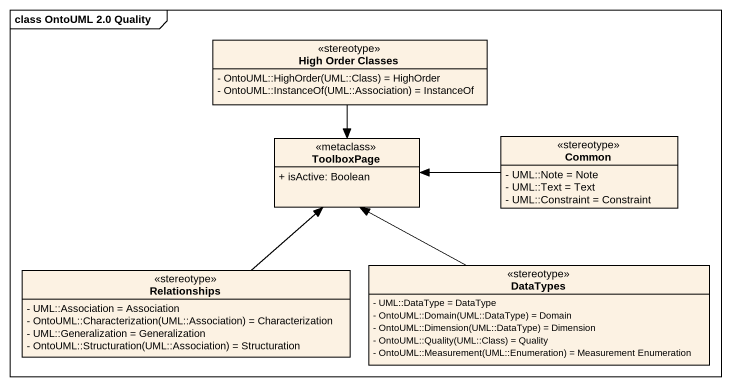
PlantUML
@startuml
mainframe class OntoUML 2.0 Quality
hide circle
hide empty members
skinparam classAttributeIconSize 0
class "High Order Classes" as High_Order_Classes <<stereotype>> {
  {field} - OntoUML::HighOrder(UML::Class) = HighOrder
  {field} - OntoUML::InstanceOf(UML::Association) = InstanceOf
}
class ToolboxPage <<metaclass>> {
  + isActive: Boolean
}
class Common <<stereotype>> {
  - UML::Note = Note
  - UML::Text = Text
  - UML::Constraint = Constraint
}
class Relationships <<stereotype>> {
  - UML::Association = Association
  {field} - OntoUML::Characterization(UML::Association) = Characterization
  - UML::Generalization = Generalization
  {field} - OntoUML::Structuration(UML::Association) = Structuration
}
class DataTypes <<stereotype>> {
  - UML::DataType = DataType
  {field} - OntoUML::Domain(UML::DataType) = Domain
  {field} - OntoUML::Dimension(UML::DataType) = Dimension
  {field} - OntoUML::Quality(UML::Class) = Quality
  {field} - OntoUML::Measurement(UML::Enumeration) = Measurement Enumeration
}
High_Order_Classes --> ToolboxPage
Common -left-> ToolboxPage
Relationships -up-> ToolboxPage
DataTypes -up-> ToolboxPage
@enduml
